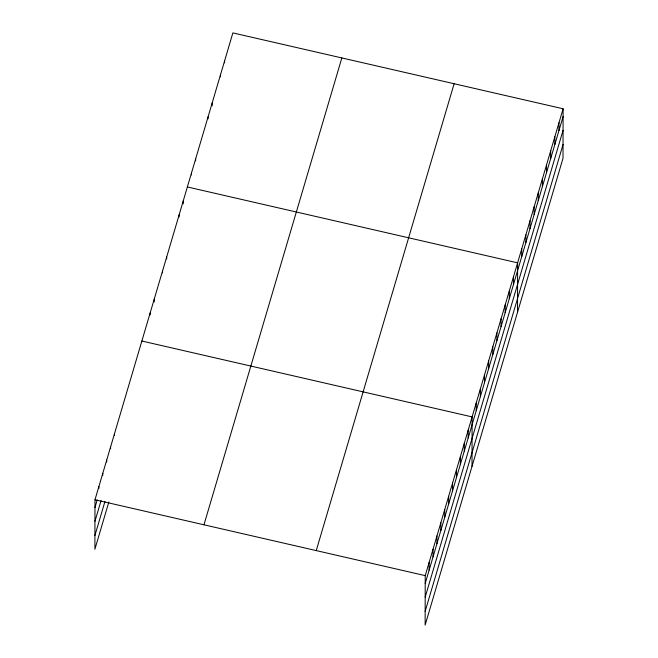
<?xml version="1.0" encoding="UTF-8"?>
<svg xmlns="http://www.w3.org/2000/svg" width="658" height="658" viewBox="0 0 658 658"><rect width="100%" height="100%" fill="white"/><g stroke="black" fill="none" stroke-linecap="round" stroke-linejoin="round"><path stroke-width="0.99" d="M563.108 108.776L425.224 575.635L425.134 625.1L563.018 158.241L563.108 108.776L232.866 32.9L94.982 499.759L94.892 549.224L108.85 501.98M98.881 488.475L98.889 486.533M102.788 475.249L102.796 473.308M106.695 462.023L106.703 460.074M110.602 448.797L110.61 446.848M114.508 435.563L114.517 433.622M150.131 314.96L150.131 313.019M154.268 301.932L154.268 299.012M162.542 272.947L162.542 270.997M166.68 258.939L166.68 256.99M179.091 216.918L179.091 214.977M183.22 203.89L183.228 200.97M191.494 174.905L191.503 172.955M195.632 160.897L195.64 158.948M208.043 118.884L208.043 116.935M212.18 105.848L212.18 102.928M220.455 76.863L220.455 74.913M224.592 62.855L224.592 60.914M429.115 570.19L429.131 562.409M433.022 556.964L433.038 549.183M436.928 543.73L436.937 535.949M440.835 530.504L440.844 522.723M444.742 517.278L444.75 509.498M448.649 504.053L448.657 496.272M452.556 490.819L452.564 483.038M456.463 477.593L456.471 469.812M460.37 464.367L460.378 456.586M464.277 451.141L464.285 443.36M468.183 437.907L468.192 430.126M472.016 466.366L472.099 416.901L141.865 341.025M476.228 410.674L476.236 402.893M480.365 396.675L480.373 388.894M484.494 382.668L484.51 374.887M488.631 368.661L488.647 360.88M492.768 354.654L492.784 346.873M496.905 340.647L496.922 332.866M501.042 326.639L501.059 318.859M505.18 312.64L505.196 304.86M509.317 298.633L509.333 290.852M513.454 284.626L513.47 276.845M517.517 312.303L517.607 262.838L187.365 186.962M521.728 256.612L521.736 248.831M525.865 242.605L525.874 234.824M530.003 228.606L530.011 220.825M534.14 214.598L534.148 206.818M538.269 200.591L538.285 192.81M542.406 186.584L542.422 178.803M546.543 172.577L546.559 164.796M550.68 158.57L550.697 150.789M554.817 144.571L554.834 136.79M558.955 130.564L558.971 122.783M94.966 507.54L97.203 499.981M94.941 521.3L101.085 500.508M94.916 535.472L104.967 501.454M203.964 524.796L341.847 57.937M316.243 550.598L454.127 83.739M425.208 583.416L563.092 116.556M425.183 597.168L563.067 130.309M425.158 611.348L563.042 144.489M94.982 499.759L425.224 575.635"/></g></svg>
